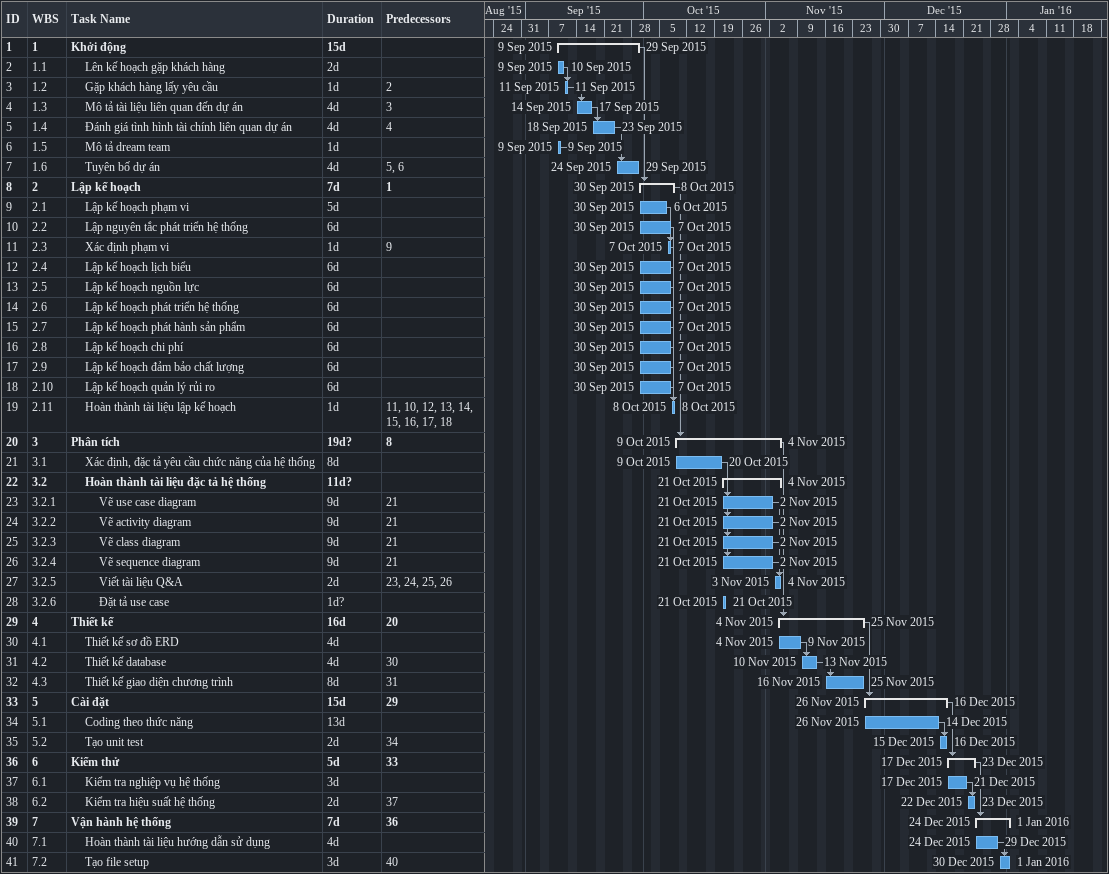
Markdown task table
| ID | WBS | Task | Duration | Start | Finish | Predecessors |
|---|---|---|---|---|---|---|
| 1 | 1 | **Khởi động** | 15d | 2015-09-09 | 2015-09-29 |  |
| 2 | 1.1 | Lên kế hoạch gặp khách hàng | 2d | 2015-09-09 | 2015-09-10 |  |
| 3 | 1.2 | Gặp khách hàng lấy yêu cầu | 1d | 2015-09-11 | 2015-09-11 | 2 |
| 4 | 1.3 | Mô tả tài liệu liên quan đến dự án | 4d | 2015-09-14 | 2015-09-17 | 3 |
| 5 | 1.4 | Đánh giá tình hình tài chính liên quan dự án | 4d | 2015-09-18 | 2015-09-23 | 4 |
| 6 | 1.5 | Mô tả dream team | 1d | 2015-09-09 | 2015-09-09 |  |
| 7 | 1.6 | Tuyên bố dự án | 4d | 2015-09-24 | 2015-09-29 | 5, 6 |
| 8 | 2 | **Lập kế hoạch** | 7d | 2015-09-30 | 2015-10-08 | 1 |
| 9 | 2.1 | Lập kế hoạch phạm vi | 5d | 2015-09-30 | 2015-10-06 |  |
| 10 | 2.2 | Lập nguyên tắc phát triển hệ thống | 6d | 2015-09-30 | 2015-10-07 |  |
| 11 | 2.3 | Xác định phạm vi | 1d | 2015-10-07 | 2015-10-07 | 9 |
| 12 | 2.4 | Lập kế hoạch lịch biểu | 6d | 2015-09-30 | 2015-10-07 |  |
| 13 | 2.5 | Lập kế hoạch nguồn lực | 6d | 2015-09-30 | 2015-10-07 |  |
| 14 | 2.6 | Lập kế hoạch phát triển hệ thống | 6d | 2015-09-30 | 2015-10-07 |  |
| 15 | 2.7 | Lập kế hoạch phát hành sản phẩm | 6d | 2015-09-30 | 2015-10-07 |  |
| 16 | 2.8 | Lập kế hoạch chi phí | 6d | 2015-09-30 | 2015-10-07 |  |
| 17 | 2.9 | Lập kế hoạch đảm bảo chất lượng | 6d | 2015-09-30 | 2015-10-07 |  |
| 18 | 2.10 | Lập kế hoạch quản lý rủi ro | 6d | 2015-09-30 | 2015-10-07 |  |
| 19 | 2.11 | Hoàn thành tài liệu lập kế hoạch | 1d | 2015-10-08 | 2015-10-08 | 11, 10, 12, 13, 14, 15, 16, 17, 18 |
| 20 | 3 | **Phân tích** | 19d? | 2015-10-09 | 2015-11-04 | 8 |
| 21 | 3.1 | Xác định, đặc tả yêu cầu chức năng của hệ thống | 8d | 2015-10-09 | 2015-10-20 |  |
| 22 | 3.2 | **Hoàn thành tài liệu đặc tả hệ thống** | 11d? | 2015-10-21 | 2015-11-04 |  |
| 23 | 3.2.1 | Vẽ use case diagram | 9d | 2015-10-21 | 2015-11-02 | 21 |
| 24 | 3.2.2 | Vẽ activity diagram | 9d | 2015-10-21 | 2015-11-02 | 21 |
| 25 | 3.2.3 | Vẽ class diagram | 9d | 2015-10-21 | 2015-11-02 | 21 |
| 26 | 3.2.4 | Vẽ sequence diagram | 9d | 2015-10-21 | 2015-11-02 | 21 |
| 27 | 3.2.5 | Viết tài liệu Q&A | 2d | 2015-11-03 | 2015-11-04 | 23, 24, 25, 26 |
| 28 | 3.2.6 | Đặt tả use case | 1d? | 2015-10-21 | 2015-10-21 |  |
| 29 | 4 | **Thiết kế** | 16d | 2015-11-04 | 2015-11-25 | 20 |
| 30 | 4.1 | Thiết kế sơ đồ ERD | 4d | 2015-11-04 | 2015-11-09 |  |
| 31 | 4.2 | Thiết kế database | 4d | 2015-11-10 | 2015-11-13 | 30 |
| 32 | 4.3 | Thiết kế giao diện chương trình | 8d | 2015-11-16 | 2015-11-25 | 31 |
| 33 | 5 | **Cài đặt** | 15d | 2015-11-26 | 2015-12-16 | 29 |
| 34 | 5.1 | Coding theo thức năng | 13d | 2015-11-26 | 2015-12-14 |  |
| 35 | 5.2 | Tạo unit test | 2d | 2015-12-15 | 2015-12-16 | 34 |
| 36 | 6 | **Kiểm thử** | 5d | 2015-12-17 | 2015-12-23 | 33 |
| 37 | 6.1 | Kiểm tra nghiệp vụ hệ thống | 3d | 2015-12-17 | 2015-12-21 |  |
| 38 | 6.2 | Kiểm tra hiệu suất hệ thống | 2d | 2015-12-22 | 2015-12-23 | 37 |
| 39 | 7 | **Vận hành hệ thống** | 7d | 2015-12-24 | 2016-01-01 | 36 |
| 40 | 7.1 | Hoàn thành tài liệu hướng dẫn sử dụng | 4d | 2015-12-24 | 2015-12-29 |  |
| 41 | 7.2 | Tạo file setup | 3d | 2015-12-30 | 2016-01-01 | 40 |
